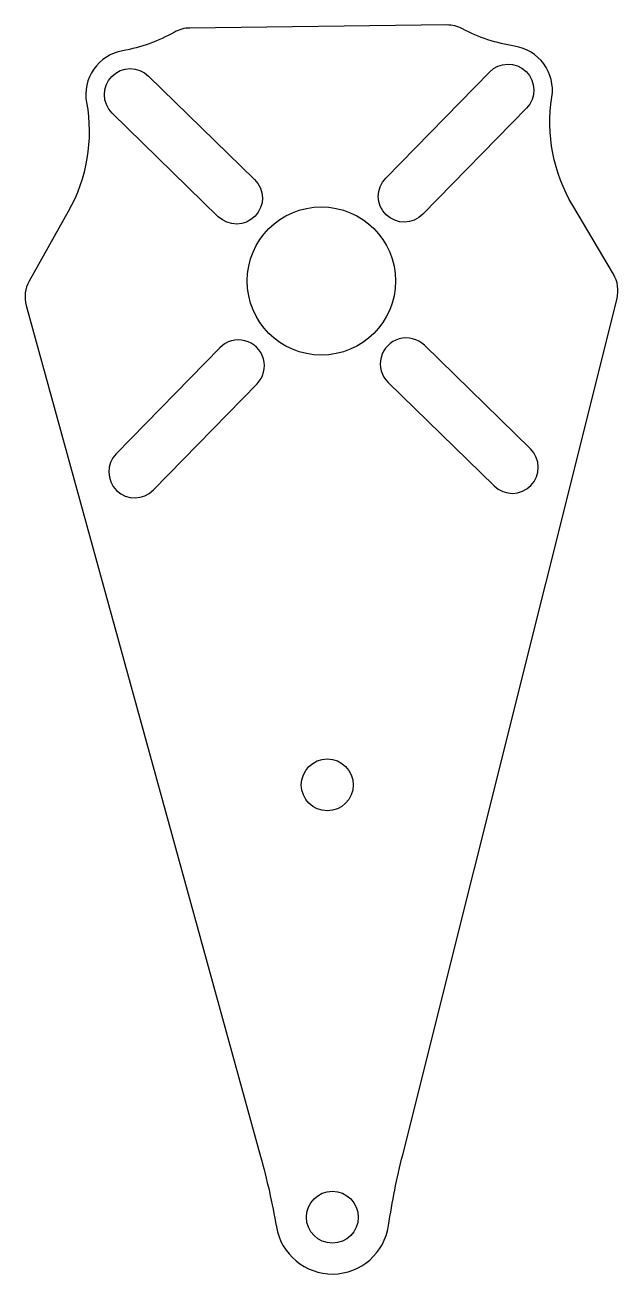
# Model space of a CAD drawing. Header units: millimetres. Extents: x -20 to 20, y -67 to 17.3.
import ezdxf

# ---------------------------------------------------------------- set-up
doc = ezdxf.new("R2010")
doc.units = ezdxf.units.MM
doc.layers.get('0').update_dxf_attribs({"linetype": 'CONTINUOUS'})

msp = doc.modelspace()

# ---------------------------------------------------------------- linework, layer by layer
for points in [[(-3.032, -63.82, 0.852059), (4.533, -63.731, -0.024366), (5.483, -58.954), (19.934, -1.18, 0.19763), (19.695, 0.455), (16.946, 5.089, -0.174594), (15.541, 12.411, 0.415445), (13.031, 15.842, -0.08502), (9.507, 17.016, 0.126384), (8.458, 17.272), (-8.862, 17.068, 0.126384), (-9.905, 16.787, -0.08502), (-13.4, 15.531, 0.415445), (-15.829, 12.041, -0.174594), (-17.061, 4.689), (-19.7, -0.009, 0.19763), (-19.901, -1.649), (-4.095, -59.067, -0.024366)], [(-6.946, 4.338), (-14.1, 11.325, -1), (-11.654, 13.829), (-4.5, 6.842, -1)], [(13.829, 11.654), (6.842, 4.5, -1), (4.338, 6.946), (11.325, 14.1, -1)], [(-4.338, -6.946, 1), (-6.842, -4.5), (-13.829, -11.654, 1), (-11.325, -14.1)], [(6.946, -4.338, 1), (4.5, -6.842), (11.654, -13.829, 1), (14.1, -11.325)]]:
    msp.add_lwpolyline(points, format="xyb", close=True)
for centre, radius in [((0, 0), 5), ((0.4, -33.998), 1.75), ((0.743, -63.167), 1.75)]:
    msp.add_circle(centre, radius)

doc.saveas('drawing.dxf')
